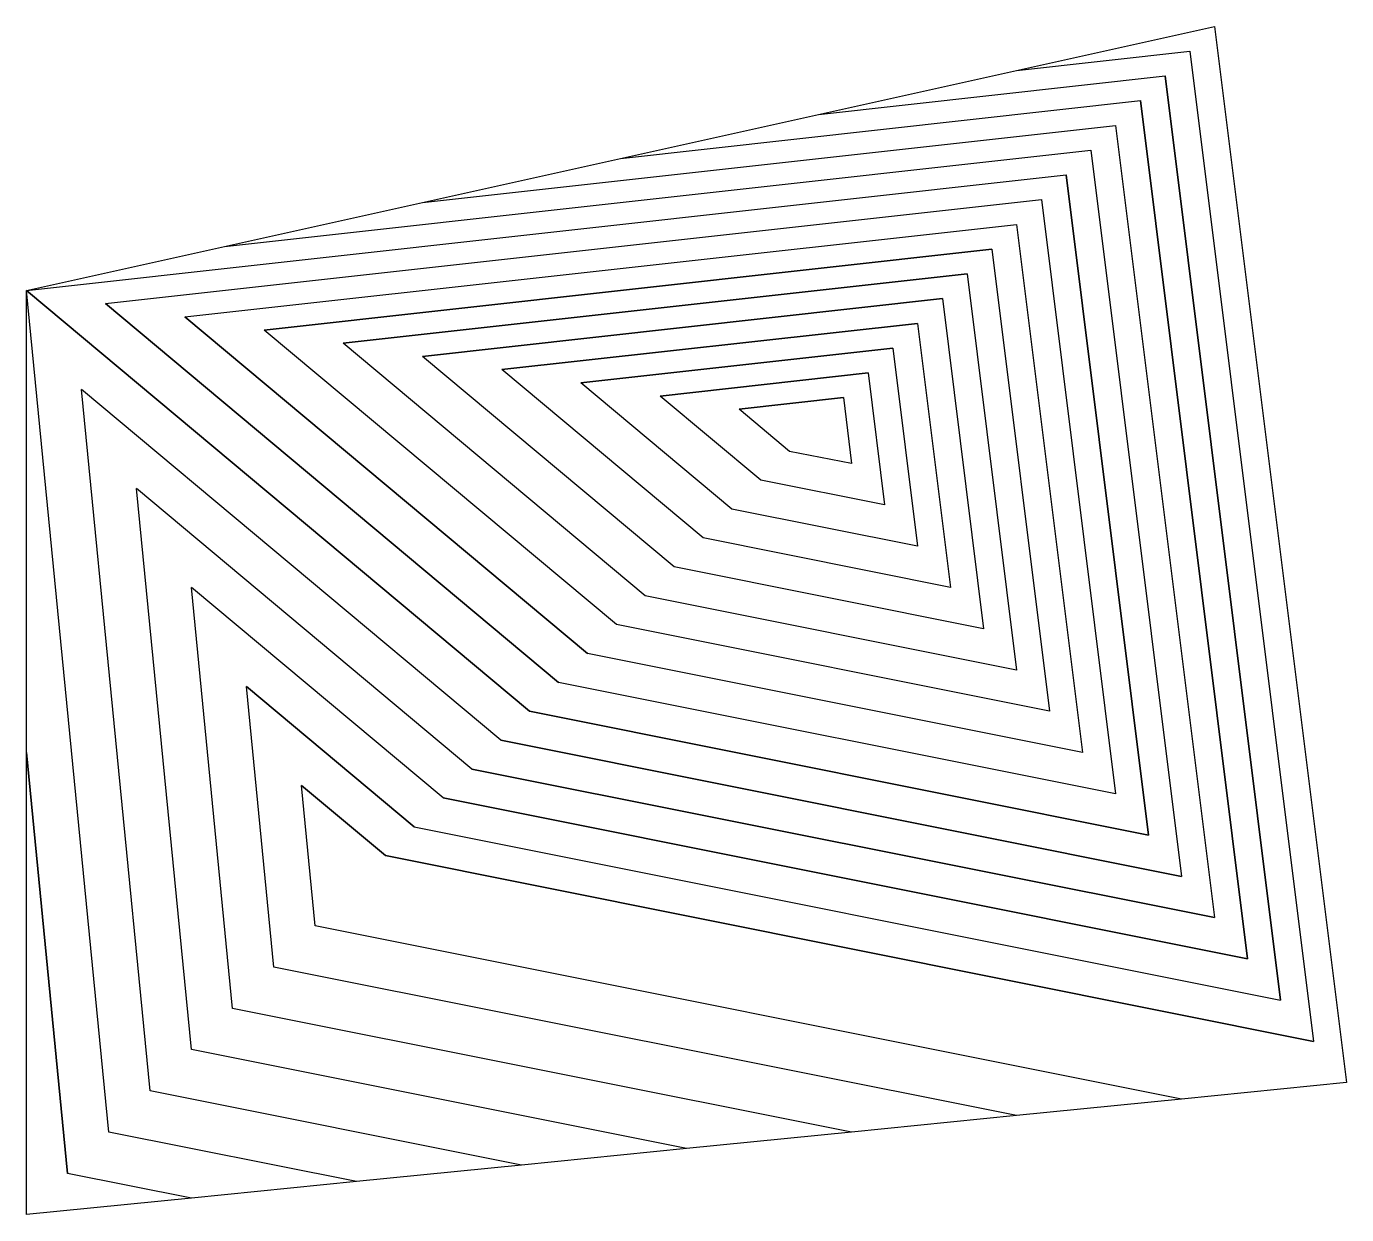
# Model space of a CAD drawing. Header units: millimetres. Extents: x 0 to 10, y 0 to 9.
import ezdxf

# ---------------------------------------------------------------- set-up
doc = ezdxf.new("R2010")
doc.units = ezdxf.units.MM

msp = doc.modelspace()

# ---------------------------------------------------------------- linework, layer by layer
at = {"layer": 'HQ100', "true_color": 0x0000ff}
for p, q in [((7.5, 8.667), (9, 9)), ((9, 9), (10, 1)), ((7.5, 8.667), (8.812, 8.812)), ((8.812, 8.812), (9.75, 1.312)), ((2.083, 3.25), (2.719, 2.719)), ((2.188, 2.188), (2.083, 3.25)), ((9.75, 1.312), (2.719, 2.719)), ((8.75, 0.875), (2.188, 2.188)), ((10, 1), (8.75, 0.875))]:
    msp.add_line(p, q, dxfattribs=at)
at = {"layer": 'HQ100', "true_color": 0x003fff}
for p, q in [((7.5, 8.667), (8.812, 8.812)), ((8.812, 8.812), (9.75, 1.312)), ((6, 8.333), (7.5, 8.667)), ((6, 8.333), (8.625, 8.625)), ((9.5, 1.625), (8.625, 8.625)), ((1.667, 4), (2.938, 2.938)), ((1.875, 1.875), (1.667, 4)), ((2.188, 2.188), (2.083, 3.25)), ((2.719, 2.719), (2.083, 3.25)), ((2.938, 2.938), (9.5, 1.625)), ((2.719, 2.719), (9.75, 1.312)), ((8.75, 0.875), (2.188, 2.188)), ((7.5, 0.75), (1.875, 1.875)), ((8.75, 0.875), (7.5, 0.75))]:
    msp.add_line(p, q, dxfattribs=at)
at = {"layer": 'HQ100', "true_color": 0x007fff}
for p, q in [((6, 8.333), (8.625, 8.625)), ((8.625, 8.625), (9.5, 1.625)), ((4.5, 8), (8.438, 8.438)), ((9.25, 1.938), (8.438, 8.438)), ((4.5, 8), (6, 8.333)), ((3.156, 3.156), (1.25, 4.75)), ((1.562, 1.562), (1.25, 4.75)), ((1.875, 1.875), (1.667, 4)), ((2.938, 2.938), (1.667, 4)), ((9.25, 1.938), (3.156, 3.156)), ((2.938, 2.938), (9.5, 1.625)), ((7.5, 0.75), (1.875, 1.875)), ((6.25, 0.625), (1.562, 1.562)), ((7.5, 0.75), (6.25, 0.625))]:
    msp.add_line(p, q, dxfattribs=at)
at = {"layer": 'HQ100', "true_color": 0x00bfff}
for p, q in [((4.5, 8), (8.438, 8.438)), ((8.438, 8.438), (9.25, 1.938)), ((3, 7.667), (8.25, 8.25)), ((8.25, 8.25), (9, 2.25)), ((3, 7.667), (4.5, 8)), ((3.375, 3.375), (0.833, 5.5)), ((1.25, 1.25), (0.833, 5.5)), ((1.562, 1.562), (1.25, 4.75)), ((3.156, 3.156), (1.25, 4.75)), ((9, 2.25), (3.375, 3.375)), ((3.156, 3.156), (9.25, 1.938)), ((6.25, 0.625), (1.562, 1.562)), ((5, 0.5), (1.25, 1.25)), ((6.25, 0.625), (5, 0.5))]:
    msp.add_line(p, q, dxfattribs=at)
at = {"layer": 'HQ100', "true_color": 0x00ffff}
for p, q in [((3, 7.667), (8.25, 8.25)), ((8.25, 8.25), (9, 2.25)), ((1.5, 7.333), (8.062, 8.062)), ((8.062, 8.062), (8.75, 2.562)), ((1.5, 7.333), (3, 7.667)), ((3.594, 3.594), (0.417, 6.25)), ((0.938, 0.938), (0.417, 6.25)), ((1.25, 1.25), (0.833, 5.5)), ((3.375, 3.375), (0.833, 5.5)), ((8.75, 2.562), (3.594, 3.594)), ((3.375, 3.375), (9, 2.25)), ((5, 0.5), (1.25, 1.25)), ((3.75, 0.375), (0.938, 0.938)), ((5, 0.5), (3.75, 0.375))]:
    msp.add_line(p, q, dxfattribs=at)
at = {"layer": 'HQ100', "true_color": 0x00ffbf}
for p, q in [((1.5, 7.333), (8.062, 8.062)), ((8.062, 8.062), (8.75, 2.562)), ((0, 7), (7.875, 7.875)), ((8.5, 2.875), (7.875, 7.875)), ((0, 7), (1.5, 7.333)), ((3.812, 3.812), (0, 7)), ((0.625, 0.625), (0, 7)), ((0.938, 0.938), (0.417, 6.25)), ((3.594, 3.594), (0.417, 6.25)), ((8.5, 2.875), (3.812, 3.812)), ((3.594, 3.594), (8.75, 2.562)), ((3.75, 0.375), (0.938, 0.938)), ((2.5, 0.25), (0.625, 0.625)), ((3.75, 0.375), (2.5, 0.25))]:
    msp.add_line(p, q, dxfattribs=at)
at = {"layer": 'HQ100', "true_color": 0x00ff7f}
for p, q in [((0, 7), (7.875, 7.875)), ((7.875, 7.875), (8.5, 2.875)), ((0.6, 6.9), (7.688, 7.688)), ((7.688, 7.688), (8.25, 3.188)), ((0.625, 0.625), (0, 7)), ((0, 7), (3.812, 3.812)), ((0, 3.5), (0, 7)), ((4.031, 4.031), (0.6, 6.9)), ((8.25, 3.188), (4.031, 4.031)), ((3.812, 3.812), (8.5, 2.875)), ((0.312, 0.312), (0, 3.5)), ((2.5, 0.25), (0.625, 0.625)), ((1.25, 0.125), (0.312, 0.312)), ((2.5, 0.25), (1.25, 0.125))]:
    msp.add_line(p, q, dxfattribs=at)
at = {"layer": 'HQ100', "true_color": 0x00ff3f}
for p, q in [((0.6, 6.9), (7.688, 7.688)), ((7.688, 7.688), (8.25, 3.188)), ((1.2, 6.8), (7.5, 7.5)), ((7.5, 7.5), (8, 3.5)), ((0.6, 6.9), (4.031, 4.031)), ((1.2, 6.8), (4.25, 4.25)), ((8, 3.5), (4.25, 4.25)), ((8.25, 3.188), (4.031, 4.031)), ((0, 3.5), (0.312, 0.312)), ((0, 0), (0, 3.5)), ((1.25, 0.125), (0.312, 0.312)), ((1.25, 0.125), (0, 0))]:
    msp.add_line(p, q, dxfattribs=at)
at = {"layer": 'HQ100', "true_color": 0x00ff00}
for p, q in [((1.2, 6.8), (7.5, 7.5)), ((7.5, 7.5), (8, 3.5)), ((7.312, 7.312), (1.8, 6.7)), ((7.312, 7.312), (7.75, 3.812)), ((4.25, 4.25), (1.2, 6.8)), ((4.469, 4.469), (1.8, 6.7)), ((7.75, 3.812), (4.469, 4.469)), ((8, 3.5), (4.25, 4.25))]:
    msp.add_line(p, q, dxfattribs=at)
at = {"layer": 'HQ100', "true_color": 0x3fff00}
for p, q in [((1.8, 6.7), (7.312, 7.312)), ((7.312, 7.312), (7.75, 3.812)), ((7.125, 7.125), (2.4, 6.6)), ((7.125, 7.125), (7.5, 4.125)), ((4.469, 4.469), (1.8, 6.7)), ((4.688, 4.688), (2.4, 6.6)), ((7.5, 4.125), (4.688, 4.688)), ((7.75, 3.812), (4.469, 4.469))]:
    msp.add_line(p, q, dxfattribs=at)
at = {"layer": 'HQ100', "true_color": 0x7fff00}
for p, q in [((2.4, 6.6), (7.125, 7.125)), ((7.125, 7.125), (7.5, 4.125)), ((6.938, 6.938), (3, 6.5)), ((6.938, 6.938), (7.25, 4.438)), ((4.688, 4.688), (2.4, 6.6)), ((4.906, 4.906), (3, 6.5)), ((7.25, 4.438), (4.906, 4.906)), ((7.5, 4.125), (4.688, 4.688))]:
    msp.add_line(p, q, dxfattribs=at)
at = {"layer": 'HQ100', "true_color": 0xbfff00}
for p, q in [((3, 6.5), (6.938, 6.938)), ((6.938, 6.938), (7.25, 4.438)), ((6.75, 6.75), (3.6, 6.4)), ((6.75, 6.75), (7, 4.75)), ((4.906, 4.906), (3, 6.5)), ((5.125, 5.125), (3.6, 6.4)), ((7, 4.75), (5.125, 5.125)), ((7.25, 4.438), (4.906, 4.906))]:
    msp.add_line(p, q, dxfattribs=at)
at = {"layer": 'HQ100', "true_color": 0xffff00}
for p, q in [((3.6, 6.4), (6.75, 6.75)), ((6.75, 6.75), (7, 4.75)), ((6.562, 6.562), (4.2, 6.3)), ((6.562, 6.562), (6.75, 5.062)), ((5.125, 5.125), (3.6, 6.4)), ((5.344, 5.344), (4.2, 6.3)), ((6.75, 5.062), (5.344, 5.344)), ((7, 4.75), (5.125, 5.125))]:
    msp.add_line(p, q, dxfattribs=at)
at = {"layer": 'HQ100', "true_color": 0xffbf00}
for p, q in [((4.2, 6.3), (6.562, 6.562)), ((6.562, 6.562), (6.75, 5.062)), ((6.375, 6.375), (4.8, 6.2)), ((6.375, 6.375), (6.5, 5.375)), ((5.344, 5.344), (4.2, 6.3)), ((5.562, 5.562), (4.8, 6.2)), ((6.5, 5.375), (5.562, 5.562)), ((6.75, 5.062), (5.344, 5.344))]:
    msp.add_line(p, q, dxfattribs=at)
at = {"layer": 'HQ100', "true_color": 0xff7f00}
for p, q in [((4.8, 6.2), (6.375, 6.375)), ((6.375, 6.375), (6.5, 5.375)), ((5.562, 5.562), (4.8, 6.2)), ((6.188, 6.188), (5.4, 6.1)), ((6.188, 6.188), (6.25, 5.688)), ((5.781, 5.781), (5.4, 6.1)), ((6.25, 5.688), (5.781, 5.781)), ((6.5, 5.375), (5.562, 5.562))]:
    msp.add_line(p, q, dxfattribs=at)
at = {"layer": 'HQ100', "true_color": 0xff3f00}
for p, q in [((5.4, 6.1), (6.188, 6.188)), ((6.188, 6.188), (6.25, 5.688)), ((5.781, 5.781), (5.4, 6.1)), ((6.25, 5.688), (5.781, 5.781))]:
    msp.add_line(p, q, dxfattribs=at)

doc.saveas('drawing.dxf')
